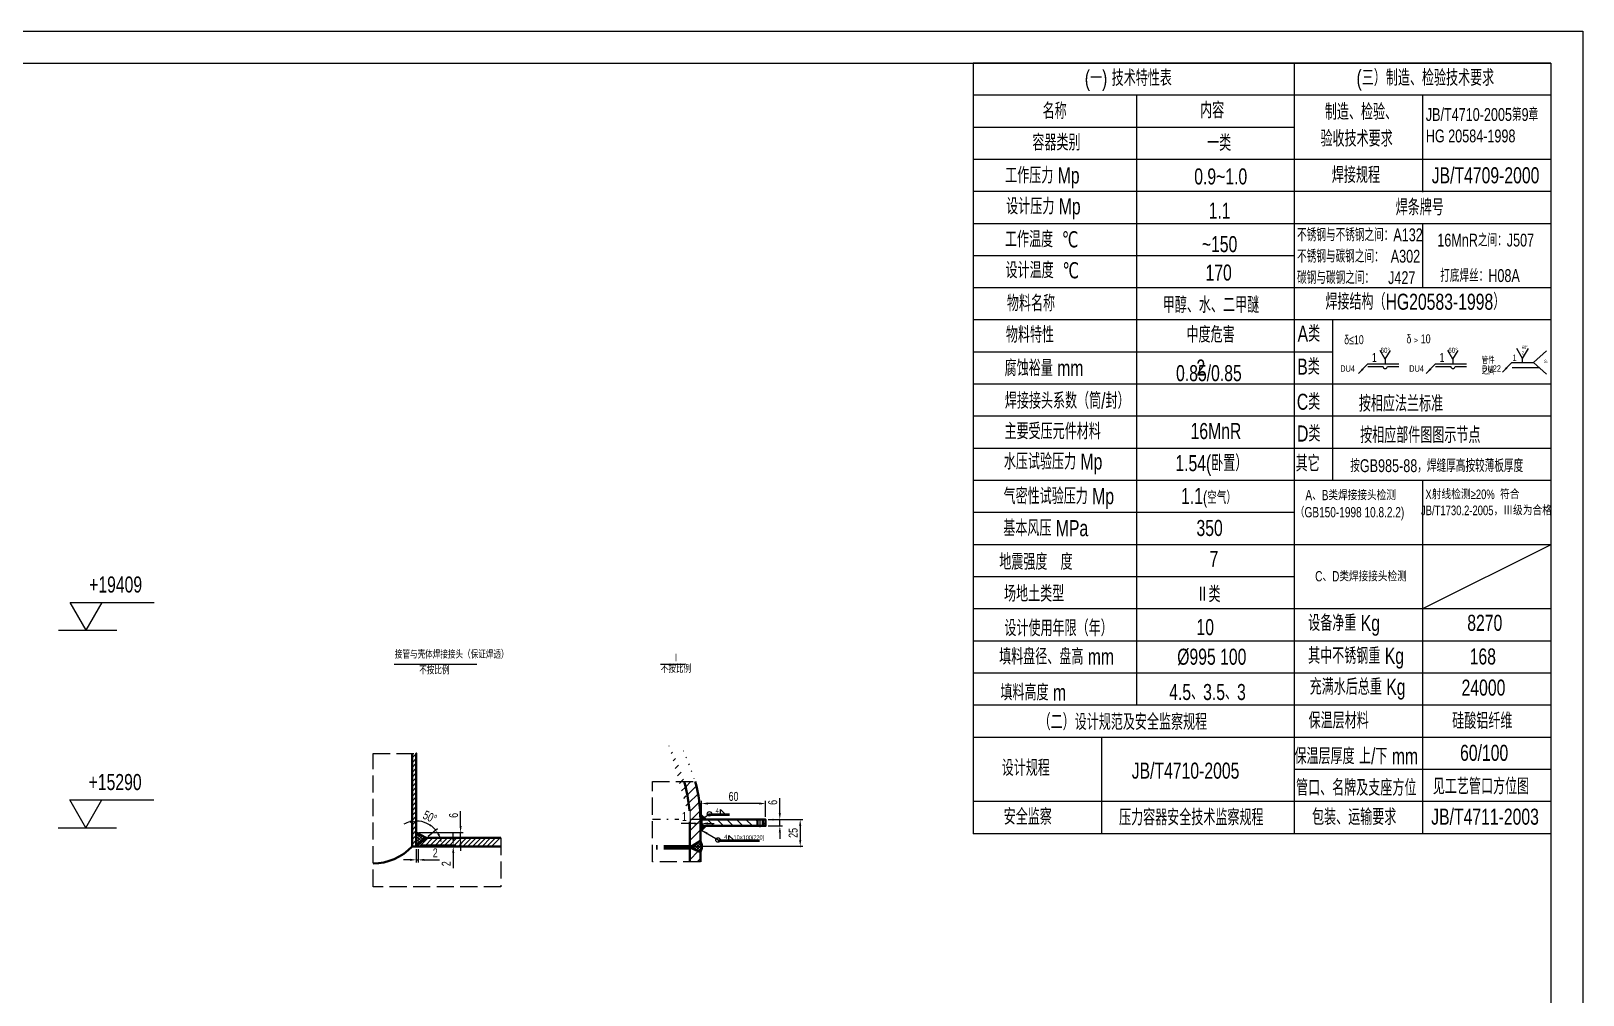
# Model space of a CAD drawing. Header units: millimetres. Extents: x 3739 to 16354, y -2005 to 15830.
# Drawn here: x 9101 to 16354, y 11327 to 15830 of the extents above; entities that cross this region are included whole.
import ezdxf
from ezdxf.enums import TextEntityAlignment as Align

# ---------------------------------------------------------------- set-up
doc = ezdxf.new("R2010")
doc.units = ezdxf.units.MM
doc.header["$LTSCALE"] = 10
doc.linetypes.add('ACAD_ISO02W100', pattern=[11, 8, -3])
doc.linetypes.add('ACAD_ISO10W100', pattern=[18.7, 12, -3, 0.7, -3])
for name, color, linetype, lineweight in [('中心线', 1, 'ACAD_ISO10W100', 18), ('中粗线', 4, 'Continuous', 35), ('剖面线', 5, 'Continuous', 15), ('实线层', 2, 'Continuous', 35), ('文本', 7, 'Continuous', 18), ('标注', 7, 'Continuous', 18), ('细实线', 7, 'Continuous', 18), ('虚线', 6, 'ACAD_ISO02W100', 18)]:
    doc.layers.add(name, color=color, linetype=linetype, lineweight=lineweight)
doc.styles.add('HGCAD', font='HGCAD.SHX', dxfattribs={"width": 0.75, "bigfont": 'HZTXT.SHX'})
doc.dimstyles.new('HGCAD', dxfattribs={"dimtxt": 3.5, "dimasz": 2.5, "dimexe": 1, "dimexo": 1, "dimgap": 1, "dimtad": 1, "dimdec": 1, "dimdsep": 46, "dimtxsty": 'HGCAD', "dimcen": 0, "dimclrd": 130, "dimclre": 130, "dimclrt": 3, "dimadec": 1, "dimazin": 0, "dimtfac": 0.714286, "dimtmove": 0, "dimatfit": 1, "dimfxl": 0, "dimtzin": 0, "dimlwd": -1, "dimlwe": -1, "dimarcsym": 0})
doc.dimstyles.new('HGCAD$0', dxfattribs={"dimtxt": 3.5, "dimasz": 2.5, "dimexe": 1, "dimexo": 1, "dimgap": 1, "dimtad": 1, "dimdec": 1, "dimdsep": 46, "dimtxsty": 'HGCAD', "dimcen": 0, "dimclrd": 130, "dimclre": 130, "dimclrt": 3, "dimadec": 1, "dimazin": 0, "dimtfac": 0.714286, "dimtmove": 0, "dimatfit": 1, "dimfxl": 0, "dimtzin": 0, "dimlwd": -1, "dimlwe": -1, "dimarcsym": 0})
doc.dimstyles.new('HGCAD$2', dxfattribs={"dimtxt": 3.5, "dimasz": 2.5, "dimexe": 1, "dimexo": 1, "dimgap": 1, "dimtad": 2, "dimtih": 1, "dimdec": 1, "dimdsep": 46, "dimtxsty": 'HGCAD', "dimcen": 0, "dimclrd": 130, "dimclre": 130, "dimclrt": 3, "dimadec": 0, "dimazin": 0, "dimtfac": 0.714286, "dimtmove": 0, "dimatfit": 1, "dimfxl": 0, "dimtzin": 0, "dimlwd": -1, "dimlwe": -1, "dimarcsym": 0})

# ---------------------------------------------------------------- blocks, each defined once
blk = doc.blocks.new('*D11')
at = {"color": 0, "ltscale": 15}
for p in [(10901.4, 12455.1), (10948.3, 12060.3), (10901.4, 12020.3), (10909.7, 12027.9)]:
    blk.add_point(p, dxfattribs=at)
at = {"layer": '标注', "color": 130, "ltscale": 15}
blk.add_line((10957.5, 12068.1), (11001.3, 12104.8), dxfattribs=at)
for start, end in [(104.56949, 119.13898), (40, 90), (10.86102, 25.43051)]:
    blk.add_arc((10901.4, 12021), 118.3, start, end, dxfattribs=at)
for points in [[(10871.1, 12140.5), (10872.3, 12130.6), (10901.4, 12139.3)], [(11004.1, 12069.1), (11012.5, 12074.5), (10992.1, 12097.1)]]:
    blk.add_solid(points, dxfattribs=at)
at = {"layer": '标注', "color": 3, "ltscale": 15, "insert": (10965.4, 12158.1), "char_height": 42, "attachment_point": 5, "rotation": 335, "style": 'HGCAD', "bg_fill": 3, "box_fill_scale": 1.1, "bg_fill_color": 256, "bg_fill_true_color": 13158600, "bg_fill_transparency": 802}
blk.add_mtext('50%%D', dxfattribs=at)
at = {"color": 0, "ltscale": 15}
blk.add_point((10966.4, 12119.9), dxfattribs=at)
blk = doc.blocks.new('*D12')
at = {"color": 0, "ltscale": 15}
for p in [(10901.4, 12020.3), (10909.7, 12020.3), (10909.7, 11957.9)]:
    blk.add_point(p, dxfattribs=at)
at = {"layer": '标注', "color": 130, "ltscale": 15}
for p, q in [((10901.4, 12008.3), (10901.4, 11945.9)), ((10909.7, 12008.3), (10909.7, 11945.9)), ((10871.4, 11957.9), (10841.4, 11957.9)), ((10901.4, 11957.9), (10909.7, 11957.9)), ((10939.7, 11957.9), (11010.6, 11957.9))]:
    blk.add_line(p, q, dxfattribs=at)
for points in [[(10871.4, 11962.9), (10871.4, 11952.9), (10901.4, 11957.9)], [(10939.7, 11962.9), (10939.7, 11952.9), (10909.7, 11957.9)]]:
    blk.add_solid(points, dxfattribs=at)
at = {"layer": '标注', "color": 3, "ltscale": 15, "insert": (10990.1, 11990.9), "char_height": 42, "attachment_point": 5, "style": 'HGCAD', "bg_fill": 3, "box_fill_scale": 1.1, "bg_fill_color": 256, "bg_fill_true_color": 13158600, "bg_fill_transparency": 767}
blk.add_mtext('2', dxfattribs=at)
blk = doc.blocks.new('*D13')
at = {"color": 0, "ltscale": 15}
for p in [(10901.4, 12085.8), (10948.3, 12060.3), (11108.5, 12085.8)]:
    blk.add_point(p, dxfattribs=at)
at = {"layer": '标注', "color": 130, "ltscale": 15}
for p, q in [((11108.5, 12115.8), (11108.5, 12185.6)), ((10913.4, 12085.8), (11120.5, 12085.8)), ((10960.3, 12060.3), (11120.5, 12060.3)), ((11108.5, 12060.3), (11108.5, 12085.8)), ((11108.5, 12030.3), (11108.5, 12000.3))]:
    blk.add_line(p, q, dxfattribs=at)
for points in [[(11103.5, 12115.8), (11113.5, 12115.8), (11108.5, 12085.8)], [(11103.5, 12030.3), (11113.5, 12030.3), (11108.5, 12060.3)]]:
    blk.add_solid(points, dxfattribs=at)
at = {"layer": '标注', "color": 3, "ltscale": 15, "insert": (11075.5, 12165.7), "char_height": 42, "attachment_point": 5, "rotation": 90, "style": 'HGCAD', "bg_fill": 3, "box_fill_scale": 1.1, "bg_fill_color": 256, "bg_fill_true_color": 13158600, "bg_fill_transparency": 777}
blk.add_mtext('6', dxfattribs=at)
blk = doc.blocks.new('*D14')
at = {"color": 0, "ltscale": 15}
for p in [(10909.7, 12027.9), (10909.7, 12020.3), (11074.1, 12020.3)]:
    blk.add_point(p, dxfattribs=at)
at = {"layer": '标注', "color": 130, "ltscale": 15}
for p, q in [((11074.1, 12057.9), (11074.1, 12087.9)), ((10921.7, 12027.9), (11086.1, 12027.9)), ((10921.7, 12020.3), (11086.1, 12020.3)), ((11074.1, 12027.9), (11074.1, 12020.3)), ((11074.1, 11990.3), (11074.1, 11919.4))]:
    blk.add_line(p, q, dxfattribs=at)
for points in [[(11069.1, 12057.9), (11079.1, 12057.9), (11074.1, 12027.9)], [(11069.1, 11990.3), (11079.1, 11990.3), (11074.1, 12020.3)]]:
    blk.add_solid(points, dxfattribs=at)
at = {"layer": '标注', "color": 3, "ltscale": 15, "insert": (11041.1, 11939.9), "char_height": 42, "attachment_point": 5, "rotation": 90, "style": 'HGCAD', "bg_fill": 3, "box_fill_scale": 1.1, "bg_fill_color": 256, "bg_fill_true_color": 13158600, "bg_fill_transparency": 772}
blk.add_mtext('2', dxfattribs=at)
blk = doc.blocks.new('*D15')
at = {"color": 0, "ltscale": 15}
for p in [(12234, 12221), (12234, 12146.4), (12534, 12146.4)]:
    blk.add_point(p, dxfattribs=at)
at = {"layer": '标注', "color": 130, "ltscale": 15}
for p, q in [((12234, 12158.4), (12234, 12233)), ((12504, 12221), (12264, 12221)), ((12534, 12158.4), (12534, 12233))]:
    blk.add_line(p, q, dxfattribs=at)
for points in [[(12264, 12226), (12264, 12216), (12234, 12221)], [(12504, 12226), (12504, 12216), (12534, 12221)]]:
    blk.add_solid(points, dxfattribs=at)
at = {"layer": '标注', "color": 3, "ltscale": 15, "insert": (12384, 12254), "char_height": 42, "attachment_point": 5, "style": 'HGCAD', "bg_fill": 3, "box_fill_scale": 1.1, "bg_fill_color": 256, "bg_fill_true_color": 13158600, "bg_fill_transparency": 817}
blk.add_mtext('60', dxfattribs=at)
blk = doc.blocks.new('*D16')
at = {"color": 0, "ltscale": 15}
for p in [(12567.7, 12146.4), (12179, 12021.4)]:
    blk.add_point(p, dxfattribs=at)
at = {"layer": '标注', "color": 130, "ltscale": 15}
for p, q in [((12579.7, 12146.4), (12707.6, 12146.4)), ((12695.6, 12116.4), (12695.6, 12051.4)), ((12191, 12021.4), (12707.6, 12021.4))]:
    blk.add_line(p, q, dxfattribs=at)
for points in [[(12690.6, 12116.4), (12700.6, 12116.4), (12695.6, 12146.4)], [(12690.6, 12051.4), (12700.6, 12051.4), (12695.6, 12021.4)]]:
    blk.add_solid(points, dxfattribs=at)
at = {"layer": '标注', "color": 3, "ltscale": 15, "insert": (12662.6, 12083.9), "char_height": 42, "attachment_point": 5, "rotation": 90, "style": 'HGCAD', "bg_fill": 3, "box_fill_scale": 1.1, "bg_fill_color": 256, "bg_fill_true_color": 13158600, "bg_fill_transparency": 827}
blk.add_mtext('25', dxfattribs=at)
at = {"color": 0, "ltscale": 15}
blk.add_point((12695.6, 12021.4), dxfattribs=at)
blk = doc.blocks.new('*D17')
at = {"color": 0, "ltscale": 15}
for p in [(12229, 12127.8), (12229, 12116.4), (12234, 12116.4)]:
    blk.add_point(p, dxfattribs=at)
at = {"layer": '标注', "color": 130, "ltscale": 15}
for p, q in [((12199, 12127.8), (12138.9, 12127.8)), ((12229, 12128.4), (12229, 12139.8)), ((12234, 12127.8), (12229, 12127.8)), ((12234, 12128.4), (12234, 12139.8)), ((12264, 12127.8), (12294, 12127.8))]:
    blk.add_line(p, q, dxfattribs=at)
for points in [[(12199, 12132.8), (12199, 12122.8), (12229, 12127.8)], [(12264, 12132.8), (12264, 12122.8), (12234, 12127.8)]]:
    blk.add_solid(points, dxfattribs=at)
at = {"layer": '标注', "color": 3, "ltscale": 15, "insert": (12153.9, 12160.8), "char_height": 42, "attachment_point": 5, "style": 'HGCAD', "bg_fill": 3, "box_fill_scale": 1.1, "bg_fill_color": 256, "bg_fill_true_color": 13158600, "bg_fill_transparency": 837}
blk.add_mtext('1', dxfattribs=at)
blk = doc.blocks.new('HGCAD#HGTFTK~A0Z~HGCAD图框')
at = {"layer": '细实线', "color": 7}
blk.add_lwpolyline([(10, -10), (-831, -10), (-831, 1179), (10, 1179)], close=True, dxfattribs=at)
at = {"layer": '细实线', "color": 2}
blk.add_lwpolyline([(0, 0), (-806, 0), (-806, 1169), (0, 1169)], close=True, dxfattribs=at)
blk = doc.blocks.new('*D135')
at = {"color": 0, "ltscale": 15}
for p in [(12534, 12146.4), (12534, 12116.4), (12600.3, 12146.4)]:
    blk.add_point(p, dxfattribs=at)
at = {"layer": '标注', "color": 130, "ltscale": 15}
for p, q in [((12600.3, 12176.4), (12600.3, 12246.2)), ((12546, 12146.4), (12612.3, 12146.4)), ((12546, 12116.4), (12612.3, 12116.4)), ((12600.3, 12116.4), (12600.3, 12146.4)), ((12600.3, 12086.4), (12600.3, 12056.4))]:
    blk.add_line(p, q, dxfattribs=at)
for points in [[(12595.3, 12176.4), (12605.3, 12176.4), (12600.3, 12146.4)], [(12595.3, 12086.4), (12605.3, 12086.4), (12600.3, 12116.4)]]:
    blk.add_solid(points, dxfattribs=at)
at = {"layer": '标注', "color": 3, "ltscale": 15, "insert": (12567.3, 12226.3), "char_height": 42, "attachment_point": 5, "rotation": 90, "style": 'HGCAD', "bg_fill": 3, "box_fill_scale": 1.1, "bg_fill_color": 256, "bg_fill_true_color": 13158600, "bg_fill_transparency": 2182}
blk.add_mtext('6', dxfattribs=at)
blk = doc.blocks.new('#HGCAD~HF~a')
at = {"layer": '细实线'}
blk.add_circle((0, 0), 1.75, dxfattribs=at)
blk = doc.blocks.new('#HGCAD~HF~01')
at = {"layer": '细实线'}
for p, q in [((-7, 0), (-7, 3.5)), ((-7, 3.5), (-3.5, 0))]:
    blk.add_line(p, q, dxfattribs=at)
blk = doc.blocks.new('#HGCAD~HF~03')
at = {"layer": '细实线'}
for q in [(-7.25, 3.46), (-3.25, 3.46)]:
    blk.add_line((-5.25, 0), q, dxfattribs=at)
at = {"layer": '细实线', "style": 'HGCAD', "width": 0.75}
blk.add_attdef('A', text='', height=2, dxfattribs=at).set_placement((-5.25, 3.5), align=Align.MIDDLE)

msp = doc.modelspace()

# ---------------------------------------------------------------- hatches: boundary and pattern name
at = {"layer": '剖面线'}
h = msp.add_hatch(dxfattribs=at)
h.set_pattern_fill('ANSI31', color=256, scale=10, style=0)
h.set_pattern_definition([(45, (3738.5, -2004.868), (-22.45064, 22.45064), [])])
edge = h.paths.add_edge_path()
edge.add_ellipse((9678.97, 12146.43), major_axis=(2550, 0), ratio=0.5098039, start_angle=1.123521, end_angle=7.836259)
edge.add_line((12205.15, 12323.68), (12153.71, 12323.68))
edge.add_ellipse((9678.97, 12146.43), major_axis=(2500, 0), ratio=0.5, start_angle=0, end_angle=8.1518, ccw=False)
edge.add_line((12178.97, 12146.43), (12228.97, 12146.43))
edge.add_ellipse((9678.97, 12146.43), major_axis=(2550, 0), ratio=0.5098039, start_angle=0, end_angle=1.123521)
h.paths.add_polyline_path([(12228.97, 12146.43), (12178.97, 12146.43), (12178.97, 12016.03), (12228.97, 12047.5)])
h.paths.add_polyline_path([(12228.97, 11993.83), (12178.97, 12016.03), (12178.97, 11948.57), (12228.97, 11948.57)])
h = msp.add_hatch(dxfattribs=at)
h.set_pattern_fill('ANSI37', color=256, scale=3, style=0)
h.set_pattern_definition([(45, (3738.5, -2004.868), (-6.735192, 6.735192), []), (135, (3738.5, -2004.868), (-6.735192, -6.735192), [])])
h.paths.add_polyline_path([(12228.97, 12047.5), (12178.97, 12016.03), (12228.97, 11993.83, 0.2423736)])
h.paths.add_polyline_path([(12253.97, 12116.43), (12228.97, 12116.43), (12228.97, 12091.43)])
edge = h.paths.add_edge_path()
edge.add_ellipse((9678.97, 12146.43), major_axis=(2550, 0), ratio=0.5098039, start_angle=0, end_angle=1.123521, ccw=False)
edge.add_line((12228.97, 12146.43), (12253.97, 12146.43))
edge.add_line((12253.97, 12146.43), (12228.48, 12171.92))
h = msp.add_hatch(dxfattribs=at)
h.set_pattern_fill('ANSI31', color=256, scale=10, angle=90, style=0)
h.set_pattern_definition([(135, (3738.5, -2004.868), (-22.45064, -22.45064), [])])
h.paths.add_polyline_path([(12496.47, 12146.43), (12233.97, 12146.43), (12233.97, 12116.43), (12496.47, 12116.43)])
h = msp.add_hatch(dxfattribs=at)
h.set_pattern_fill('ANSI31', color=256, scale=5, angle=90, style=0)
h.set_pattern_definition([(135, (3738.5, -2004.868), (-11.22532, -11.22532), [])])
h.paths.add_polyline_path([(12533.97, 12146.43), (12521.47, 12146.43), (12521.47, 12116.43), (12533.97, 12116.43)])
h = msp.add_hatch(dxfattribs=at)
h.set_pattern_fill('ANSI37', color=256, scale=3, style=0)
h.set_pattern_definition([(45, (8558.308, 52.869), (-6.735192, 6.735192), []), (135, (8558.308, 52.869), (-6.735192, -6.735192), [])])
h.paths.add_polyline_path([(10948.3, 12060.34), (10901.44, 12085.81), (10901.44, 12020.34), (10909.67, 12020.34), (10909.67, 12027.92)])

# ---------------------------------------------------------------- linework, layer by layer
at = {"layer": '中心线', "color": 1, "linetype": 'ACAD_ISO10W100'}
msp.add_line((12228.97, 12146.43), (12004.65, 12146.43), dxfattribs=at)
at = {"layer": '中心线'}
msp.add_line((12508.97, 12110.74), (12508.97, 12150.52), dxfattribs=at)
at = {"layer": '剖面线'}
for p, q in [((10881.44, 12433.89), (10901.44, 12453.89)), ((10881.44, 12411.44), (10901.44, 12431.44)), ((10881.44, 12388.99), (10901.44, 12408.99)), ((10881.44, 12366.54), (10901.44, 12386.54)), ((10881.44, 12344.09), (10901.44, 12364.09)), ((10881.44, 12321.64), (10901.44, 12341.64)), ((10881.44, 12299.19), (10901.44, 12319.19)), ((10881.44, 12276.74), (10901.44, 12296.74)), ((10881.44, 12254.29), (10901.44, 12274.29)), ((10881.44, 12231.84), (10901.44, 12251.84)), ((10881.44, 12209.39), (10901.44, 12229.39)), ((10881.44, 12186.94), (10901.44, 12206.94)), ((10881.44, 12164.48), (10901.44, 12184.48)), ((10881.44, 12142.03), (10901.44, 12162.03)), ((10881.44, 12119.58), (10901.44, 12139.58)), ((10881.44, 12097.13), (10901.44, 12117.13)), ((10881.44, 12074.68), (10901.44, 12094.68)), ((10881.44, 12052.23), (10901.44, 12072.23)), ((10881.44, 12029.78), (10901.44, 12049.78)), ((10916.9, 12020.34), (10956.9, 12060.34)), ((10939.35, 12020.34), (10979.35, 12060.34)), ((10961.81, 12020.34), (11001.81, 12060.34)), ((10984.26, 12020.34), (11024.26, 12060.34)), ((11006.71, 12020.34), (11046.71, 12060.34)), ((11029.16, 12020.34), (11069.16, 12060.34)), ((11051.61, 12020.34), (11091.61, 12060.34)), ((11074.06, 12020.34), (11114.06, 12060.34)), ((11096.51, 12020.34), (11136.51, 12060.34)), ((11118.96, 12020.34), (11158.96, 12060.34)), ((11141.41, 12020.34), (11181.41, 12060.34)), ((11163.86, 12020.34), (11203.86, 12060.34)), ((11186.31, 12020.34), (11226.31, 12060.34)), ((11208.76, 12020.34), (11248.76, 12060.34)), ((11231.21, 12020.34), (11271.21, 12060.34)), ((11253.66, 12020.34), (11293.66, 12060.34))]:
    msp.add_line(p, q, dxfattribs=at)
at = {"layer": '实线层'}
for p, q in [((10881.44, 12455.14), (10881.44, 12020.34)), ((10901.44, 12455.14), (10901.44, 12020.34)), ((12178.97, 11948.57), (12178.97, 12146.43)), ((12253.97, 12146.43), (12228.48, 12171.92)), ((12228.97, 12146.43), (12533.97, 12146.43)), ((12228.97, 12047.5), (12228.97, 12146.43)), ((12228.97, 12116.43), (12533.97, 12116.43)), ((12253.97, 12116.43), (12228.97, 12091.43)), ((12233.97, 12146.43), (12233.97, 12116.43)), ((12496.47, 12116.43), (12496.47, 12146.43)), ((12521.47, 12116.43), (12521.47, 12146.43)), ((12533.97, 12116.43), (12533.97, 12146.43)), ((10948.3, 12060.34), (10901.44, 12085.81)), ((10901.44, 12060.34), (10901.44, 12066.34)), ((10948.3, 12060.34), (10909.67, 12027.92)), ((10948.3, 12060.34), (11296.86, 12060.34)), ((12178.97, 12016.03), (12228.97, 12047.5)), ((10901.44, 12020.34), (10881.44, 12020.34)), ((10901.44, 12020.34), (11296.86, 12020.34)), ((10909.67, 12020.34), (10909.67, 12027.92)), ((12178.97, 12016.03), (12228.97, 11993.83)), ((12228.97, 11948.57), (12228.97, 11993.83))]:
    msp.add_line(p, q, dxfattribs=at)
at = {"layer": '实线层', "linetype": 'ACAD_ISO10W100'}
for p, q in [((12178.97, 12021.43), (12004.65, 12021.43)), ((12178.97, 12011.43), (12004.65, 12011.43))]:
    msp.add_line(p, q, dxfattribs=at)
at = {"layer": '实线层'}
for centre, radius, start, end in [((12176.85, 12020.66), 58.62, 332.751486, 27.248514), ((10697, 12193.15), 252.75, 270.551828, 316.864186)]:
    msp.add_arc(centre, radius, start, end, dxfattribs=at)
for major_axis, ratio, start_param, end_param in [((-1599.83, 143.37), 0.6155817, 3.196172, 3.3745073), ((-1649.74, 146.14), 0.6248438, 3.1964224, 3.366871)]:
    msp.add_ellipse((10576.7, 12235.87), major_axis=major_axis, ratio=ratio, start_param=start_param, end_param=end_param, dxfattribs=at)
at = {"layer": '文本'}
for p, q in [((10798.51, 12872.86), (11183.66, 12872.86)), ((12042.38, 12872.86), (12156.71, 12872.86))]:
    msp.add_line(p, q, dxfattribs=at)
at = {"layer": '标注', "ltscale": 15}
for p, q in [((15429.54, 14296.52), (15429.54, 14275.52)), ((15745.88, 14296.52), (15745.88, 14275.52))]:
    msp.add_line(p, q, dxfattribs=at)
at = {"layer": '标注', "color": 0, "linetype": 'ACAD_ISO02W100', "ltscale": 4}
for p, q in [((15348.54, 14263.52), (15419.05, 14263.52)), ((15439.7, 14263.52), (15492.54, 14263.52)), ((15664.88, 14263.52), (15735.38, 14263.52)), ((15756.04, 14263.52), (15808.88, 14263.52))]:
    msp.add_line(p, q, dxfattribs=at)
at = {"layer": '标注', "ltscale": 5}
for p, q in [((9358.99, 13030.94), (9283.99, 13160.85)), ((9283.99, 13160.85), (9677.06, 13160.85)), ((9358.99, 13030.94), (9433.99, 13160.85)), ((9229.54, 13030.94), (9502.39, 13030.94)), ((9356.66, 12107.95), (9281.66, 12237.85)), ((9281.66, 12237.85), (9674.74, 12237.85)), ((9356.66, 12107.95), (9431.66, 12237.85)), ((9227.22, 12107.95), (9500.07, 12107.95))]:
    msp.add_line(p, q, dxfattribs=at)
at = {"layer": '细实线', "ltscale": 5}
for p, q in [((16203.5, 15680.13), (13503.5, 15680.13)), ((16203.5, 15530.13), (13503.5, 15530.13)), ((15003.5, 15380.13), (13503.5, 15380.13)), ((16203.5, 15230.13), (13503.5, 15230.13)), ((16203.5, 15230.13), (13503.5, 15230.13)), ((16203.5, 15080.13), (13503.5, 15080.13)), ((16203.5, 14930.13), (13503.5, 14930.13)), ((15003.5, 14780.13), (13503.5, 14780.13)), ((16203.5, 14630.13), (13503.5, 14630.13)), ((16203.5, 14480.13), (13503.5, 14480.13)), ((15183.5, 14330.13), (13503.5, 14330.13)), ((16071.53, 14299.57), (16044.21, 14346.89)), ((16071.53, 14299.57), (16098.85, 14346.89)), ((16071.53, 14281.73), (16071.53, 14299.57)), ((16122.82, 14281.73), (16183.47, 14336.27)), ((16021.48, 14281.73), (16122.82, 14281.73)), ((16022.43, 14258.3), (16148.87, 14258.3)), ((16122.82, 14281.73), (16183.47, 14227.18)), ((16203.5, 14180.13), (13503.5, 14180.13)), ((16203.5, 13880.13), (13503.5, 13880.13)), ((16203.5, 13730.13), (13503.5, 13730.13)), ((15003.5, 13580.13), (13503.5, 13580.13)), ((16203.5, 13430.13), (13503.5, 13430.13)), ((16203.5, 13430.13), (15603.5, 13130.13)), ((15003.5, 13280.13), (13503.5, 13280.13)), ((16203.5, 13130.13), (13503.5, 13130.13)), ((16203.5, 12980.13), (13503.5, 12980.13)), ((16203.5, 12830.13), (13503.5, 12830.13)), ((16203.5, 12680.13), (13503.5, 12680.13)), ((16203.5, 12680.13), (13503.5, 12680.13)), ((16203.5, 12530.13), (13503.5, 12530.13)), ((16203.5, 12380.13), (15003.5, 12380.13)), ((16203.5, 12230.13), (13503.5, 12230.13)), ((16203.5, 12080.13), (13503.5, 12080.13))]:
    msp.add_line(p, q, dxfattribs=at)
at = {"layer": '细实线', "color": 4, "ltscale": 5}
for p, q in [((13503.5, 15680.13), (13503.5, 15230.13)), ((15003.5, 15680.13), (15003.5, 15230.13)), ((16203.5, 15680.13), (16203.5, 15230.13)), ((14266.98, 15530.13), (14266.98, 12680.13)), ((15603.5, 15530.13), (15603.5, 15230.13)), ((13503.5, 15230.13), (13503.5, 12677.39)), ((15003.5, 15230.13), (15003.5, 12680.13)), ((15603.5, 15230.13), (15603.5, 15078.08)), ((16203.5, 15230.13), (16203.5, 12680.13)), ((15603.5, 14930.13), (15603.5, 14631.57)), ((15183.5, 14480.13), (15183.5, 13730.13)), ((15603.5, 13730.13), (15603.5, 12680.13)), ((13503.5, 12680.13), (13503.5, 12080.13)), ((15003.5, 12680.13), (15003.5, 12080.13)), ((15603.5, 12680.13), (15603.5, 12080.13)), ((16203.5, 12680.13), (16203.5, 12080.13)), ((14103.5, 12530.13), (14103.5, 12080.13))]:
    msp.add_line(p, q, dxfattribs=at)
at = {"layer": '细实线', "ltscale": 15}
for p, q in [((15348.54, 14275.52), (15492.54, 14275.52)), ((15664.88, 14275.52), (15808.88, 14275.52)), ((16203.5, 14030.13), (13503.5, 14030.13))]:
    msp.add_line(p, q, dxfattribs=at)
for centre in [(15429.37, 14263.52), (15745.71, 14263.52)]:
    msp.add_arc(centre, 10.33, 180, 0, dxfattribs=at)
at = {"layer": '虚线'}
for p, q in [((10699.44, 12455.14), (10901.44, 12455.14)), ((10699.44, 11832.24), (10699.44, 12455.14)), ((11296.86, 12060.34), (11296.86, 11832.24)), ((11296.86, 11832.24), (10699.44, 11832.24))]:
    msp.add_line(p, q, dxfattribs=at)
msp.add_lwpolyline([(12228.97, 11948.57), (12004.65, 11948.57), (12004.65, 12323.68), (12205.15, 12323.68)], dxfattribs=at)

# ---------------------------------------------------------------- block references
at = {"layer": '文本', "ltscale": 15, "xscale": 12, "yscale": 12, "zscale": 12}
for p in [(15492.54, 14296.52), (15808.88, 14296.52)]:
    msp.add_blockref('#HGCAD~HF~03', p, dxfattribs=at).add_auto_attribs({'A': '60%%d'})

# ---------------------------------------------------------------- texts
at = {"layer": '文本', "char_height": 35, "attachment_point": 1, "style": 'HGCAD'}
for s, insert, width in [('接管与壳体焊接接头（保证焊透）', (10801.1, 12933.88), 613.512), ('Ⅰ', (12097.48, 12917.06), 447.1554), ('不按比例', (10914.92, 12860.03), 319.3535), ('不按比例', (12043.92, 12866.68), 319.3535)]:
    msp.add_mtext(s, dxfattribs=dict(at, insert=insert, width=width))
at = {"layer": '标注', "ltscale": 5, "char_height": 75, "width": 612.486, "attachment_point": 3, "style": 'HGCAD'}
for s, insert in [('+19409', (9620.15, 13281.95)), ('+15290', (9617.82, 12358.96))]:
    msp.add_mtext(s, dxfattribs=dict(at, insert=insert))
at = {"layer": '细实线', "ltscale": 15, "style": 'HGCAD', "width": 0.75}
for p in [(15378.54, 14305.52), (15694.88, 14305.52)]:
    msp.add_text('1', height=42, dxfattribs=at).set_placement(p, align=Align.MIDDLE)
at = {"layer": '细实线', "ltscale": 5, "style": 'HGCAD'}
for s, insert, char_height, width, attachment_point in [('(一) 技术特性表', (14025.37, 15647.98), 75, 461.271, 1), ('(三）制造、检验技术要求', (15295.28, 15649.13), 75, 641.8208, 1), ('名称', (13828.48, 15493.85), 75, 300, 1), ('内容', (14564.44, 15497.76), 75, 300, 1), ('JB/T4710-2005第9章\\PHG 20584-1998', (15619.1, 15470.09), 60, 900, 1), ('容器类别', (13780.53, 15347.03), 75, 300, 1), ('一类', (14597.11, 15345.21), 75, 300, 1), ('工作压力 Mp', (13653.41, 15192.99), 75, 383.555, 1), ('焊接规程', (15179.93, 15194.95), 75, 458.1348, 1), ('JB/T4709-2000', (15898.3, 15155.65), 75, 600, 5), ('设计压力 Mp', (13658.33, 15048.66), 75, 383.555, 1), ('焊条牌号', (15478.28, 15043.97), 75, 458.1348, 1), ('工作温度  ℃', (13652.22, 14894.68), 75, 383.555, 1), ('不锈钢与不锈钢之间：A132\\P不锈钢与碳钢之间：  A302\\P碳钢与碳钢之间：    J427', (15017.48, 14908.02), 60, 600, 1), ('16MnR之间：J507', (15672.77, 14883.39), 60, 458.1348, 1), ('设计温度  ℃', (13655.14, 14750.02), 75, 383.555, 1), ('打底焊丝：H08A', (15686.2, 14717.65), 60, 458.1348, 1), ('物料名称', (13661.61, 14595.58), 75, 383.555, 1), ('焊接结构（HG20583-1998）', (15149.7, 14603), 75, 912.1013, 1), ('物料特性', (13656.8, 14448.47), 75, 383.555, 1), ('60°\\P2', (16068.3, 14359.94), 15, 53.6286, 1), ('腐蚀裕量 mm', (13650.92, 14292.99), 75, 383.555, 1), ('1', (16024.15, 14318.82), 30, 53.6286, 1), ('S{\\H0.4x;A}', (16171.92, 14294.32), 15, 53.6286, 1), ('DU4', (15219.24, 14268.46), 30, 53.6286, 1), ('DU4', (15541.62, 14268.46), 30, 53.6286, 1), ('DU22', (15882.38, 14268.46), 30, 53.6286, 1), ('焊接接头系数（筒/封）', (13652.02, 14140.43), 75, 594.2057, 1), ('主要受压元件材料', (13650.44, 13997.74), 75, 458.1348, 1), ('水压试验压力 Mp', (13647.29, 13856.36), 75, 491.7634, 1), ('按GB985-88，焊缝厚高按较薄板厚度', (15670.11, 13798.44), 60, 1359.8377, 5), ('气密性试验压力 Mp', (13645.87, 13694.46), 75, 549.8543, 1), ('基本风压 MPa', (13644.55, 13545.17), 75, 491.7634, 1), ('  地震强度   度', (13584.98, 13387.78), 75, 458.1348, 1), ('场地土类型', (13648.06, 13238.98), 75, 458.1348, 1), ('设计使用年限（年）', (13649.74, 13077.97), 75, 493.4463, 1), ('设备净重 Kg', (15069.47, 13101.99), 75, 458.1348, 1), ('  填料盘径、盘高 mm', (13584.3, 12944.75), 75, 616.4682, 1), ('其中不锈钢重 Kg', (15069.28, 12948.57), 75, 458.1348, 1), ('  填料高度 m', (13590.4, 12777.39), 75, 458.1348, 1), ('充满水后总重 Kg', (15076.31, 12803.78), 75, 458.1348, 1), ('（二）设计规范及安全监察规程', (13809.64, 12639.66), 75, 812.7937, 1), ('保温层材料', (15071.32, 12646.33), 75, 458.1348, 1), ('保温层厚度 上/下 mm', (15005.21, 12479.83), 75, 705.0706, 1), ('设计规程', (13637.25, 12425.07), 75, 458.1348, 1), ('JB/T4710-2005', (14244.73, 12412.19), 75, 900, 1), ('管口、名牌及支座方位', (15012.77, 12332.35), 75, 598.6026, 1), ('见工艺管口方位图', (15651.93, 12338.78), 75, 458.1348, 1), ('安全监察', (13646.49, 12196.9), 75, 458.1348, 1), ('压力容器安全技术监察规程', (14185.72, 12193.96), 75, 700.0226, 1), ('包装、运输要求', (15087.44, 12195.69), 75, 458.1348, 1), ('JB/T4711-2003', (15895.9, 12159.12), 75, 600, 5)]:
    msp.add_mtext(s, dxfattribs=dict(at, insert=insert, char_height=char_height, width=width, attachment_point=attachment_point))
at = {"layer": '细实线', "color": 4, "ltscale": 5, "char_height": 75, "attachment_point": 1, "style": 'HGCAD'}
for s, insert, width in [('{\\C256;   制造、检验、\\P  验收技术要求}', (15086.06, 15490.13), 687.5618), ('{\\C256;0.9~1.0}', (14536.89, 15188.45), 646.2769), ('{\\C256;  1.1}', (14563.52, 15028.83), 646.2769), ('{\\C256;~150}', (14572.39, 14872.17), 646.2769), ('{\\C256;  170}', (14548.72, 14739.15), 646.2769), ('{\\C256;    甲醇、水、二甲醚}', (14308.2, 14588.08), 590.8425), ('{\\C256;  中度危害}', (14459.96, 14449.48), 646.2769), ('{\\C256;    A类}', (14938.21, 14453.81), 300), ('{\\C256;    2}', (14465.48, 14295.51), 300), ('{\\C256;    B类}', (14936.46, 14299.78), 300), ('{\\C256;    0.85/0.85}', (14451.96, 14269.48), 300), ('{\\C256;    C类}', (14934.63, 14135.67), 300), ('{\\C256;    按相应法兰标准}', (15224.36, 14127.06), 1011.505), ('{\\C256;16MnR}', (14519.76, 13998.93), 300), ('{\\C256;    D类}', (14935.47, 13987.29), 300), ('{\\C256;    按相应部件图图示节点}', (15230.38, 13979.73), 1011.505), ('{\\C256;    1.54(卧置）}', (14367.01, 13848.91), 522.4593), ('{\\C256;    其它}', (14929.22, 13847.42), 300), ('{\\C256;   1.1\\H0.8x;(空气）}', (14414.25, 13695.67), 469.3276), ('{\\C256;        \\H0.64x;A、B类焊接接头检测\\H1.5625x;\\P\\H0.8x;       \\H0.8x;（GB150-1998 10.8.2.2)}', (14892.8, 13686.18), 1011.505), ('{\\C256;     \\H0.6x;X射线检测≥20%  符合\\H1.6667x;\\P\\H0.8x;     \\H0.75x;JB/T1730.2-2005，Ⅲ级为合格}', (15514.84, 13688.15), 1011.505), ('{\\C256;  350  }', (14506.52, 13545.97), 300), ('{\\C256;7 }', (14608.45, 13401.01), 300), ('{\\C256;  Ⅱ类  }', (14506.52, 13236.57), 300), ('{\\C256;  10  }', (14506.52, 13082.95), 300), ('{\\C256;  8270}', (15771.96, 13102.89), 300), ('{\\C256;  %%C995 100 }', (14416.44, 12944.47), 391.7821), ('{\\C256;    168}', (15742.27, 12945.61), 300), ('{\\C256; 4.5、3.5、3  }', (14399.44, 12779.7), 427.4751), ('{\\C256;    24000}', (15704.48, 12800.19), 376.3094)]:
    msp.add_mtext(s, dxfattribs=dict(at, insert=insert, width=width))
at = {"layer": '细实线', "ltscale": 15, "attachment_point": 1, "style": 'HGCAD'}
for s, insert, char_height, width in [('δ≤10                 ', (15237.64, 14409.16), 42, 108.4286), (' δ{\\fPMingLiU|b0|i0|c136|p18;﹥}10', (15517.15, 14413.14), 42, 182.3571), ('管件之间', (15879.99, 14305.95), 30, 86.4052), ('硅酸铝纤维', (15742.48, 12644.26), 75, 576.4688), ('60/100', (15779.23, 12495.44), 75, 545.1967)]:
    msp.add_mtext(s, dxfattribs=dict(at, insert=insert, char_height=char_height, width=width))
at = {"layer": '细实线', "insert": (15102.06, 13307.04), "char_height": 48, "width": 555.0275, "attachment_point": 1, "style": 'HGCAD'}
msp.add_mtext('C、D类焊接接头检测', dxfattribs=at)

# ---------------------------------------------------------------- leaders
at = {"layer": '细实线', "ltscale": 15}
for points in [[(15303.99, 14229.61), (15348.54, 14275.52)], [(15620.33, 14229.61), (15664.88, 14275.52)], [(15976.93, 14235.82), (16021.48, 14281.73)]]:
    msp.add_leader(points, dimstyle='HGCAD', override={"dimscale": 12}, dxfattribs=at)

# ---------------------------------------------------------------- next in the draw order: dimensions: what is measured, and where the dimension line sits
at = {"layer": '标注', "ltscale": 15}
dim = msp.add_angular_dim_2l(base=(10966.45, 12119.86), line1=((10901.44, 12455.14), (10901.44, 12020.34)), line2=((10948.3, 12060.34), (10909.67, 12027.92)), text='50%%D', dimstyle='HGCAD$2', override={"dimscale": 12, "dimtad": 1, "dimtih": 0, "dimadec": 1, "dimtdec": 1}, dxfattribs=at)
dim.commit()
dim.dimension.update_dxf_attribs({"geometry": '*D11', "text_midpoint": (10965.38, 12158.14)})
dim = msp.add_linear_dim(base=(12233.97, 12220.96), p1=(12533.97, 12146.43), p2=(12233.97, 12146.43), text='60', dimstyle='HGCAD$0', override={"dimscale": 12, "dimtdec": 1}, dxfattribs=at)
dim.commit()
dim.dimension.update_dxf_attribs({"geometry": '*D15', "text_midpoint": (12383.97, 12253.96)})

# ---------------------------------------------------------------- next in the draw order: dimensions: what is measured, and where the dimension line sits
dim = msp.add_linear_dim(base=(12695.55, 12021.43), p1=(12567.65, 12146.43), p2=(12178.97, 12021.43), angle=90, text='25', dimstyle='HGCAD$0', override={"dimscale": 12, "dimtdec": 1}, dxfattribs=at)
dim.commit()
dim.dimension.update_dxf_attribs({"geometry": '*D16', "text_midpoint": (12662.55, 12083.93)})
dim = msp.add_linear_dim(base=(10909.67, 11957.87), p1=(10901.44, 12020.34), p2=(10909.67, 12020.34), text='2', dimstyle='HGCAD$0', override={"dimscale": 12, "dimtdec": 1}, dxfattribs=at)
dim.commit()
dim.dimension.update_dxf_attribs({"geometry": '*D12', "text_midpoint": (10990.15, 11990.87)})

# ---------------------------------------------------------------- next in the draw order: block references
at = {"color": 4, "ltscale": 15, "xscale": 6, "yscale": 6, "zscale": 6}
msp.add_blockref('#HGCAD~HF~a', (12311.51, 12050.66), dxfattribs=at)
at = {"layer": '标注', "color": 4, "ltscale": 15, "xscale": 6, "yscale": 6, "zscale": 6}
msp.add_blockref('#HGCAD~HF~01', (12404.51, 12050.66), dxfattribs=at)

# ---------------------------------------------------------------- next in the draw order: texts
at = {"layer": '标注', "color": 0, "ltscale": 15, "style": 'HGCAD', "width": 0.75}
msp.add_text('4', height=21, dxfattribs=at).set_placement((12347.51, 12065.66), align=Align.MIDDLE)

# ---------------------------------------------------------------- next in the draw order: dimensions: what is measured, and where the dimension line sits
at = {"layer": '标注', "ltscale": 15}
dim = msp.add_linear_dim(base=(11108.53, 12085.81), p1=(10948.3, 12060.34), p2=(10901.44, 12085.81), angle=90, text='6', dimstyle='HGCAD$0', override={"dimscale": 12, "dimtdec": 1}, dxfattribs=at)
dim.commit()
dim.dimension.update_dxf_attribs({"geometry": '*D13', "text_midpoint": (11075.53, 12165.69)})
dim = msp.add_linear_dim(base=(12228.97, 12127.81), p1=(12233.97, 12116.43), p2=(12228.97, 12116.43), text='1', dimstyle='HGCAD$0', override={"dimscale": 12, "dimtdec": 1}, dxfattribs=at)
dim.commit()
dim.dimension.update_dxf_attribs({"geometry": '*D17', "text_midpoint": (12153.94, 12160.81)})

# ---------------------------------------------------------------- next in the draw order: linework, layer by layer
at = {"layer": '标注', "color": 4, "ltscale": 15}
msp.add_line((12271.45, 12172.63), (12364.45, 12172.63), dxfattribs=at)
at = {"layer": '虚线', "color": 6, "linetype": 'ACAD_ISO02W100', "ltscale": 4}
msp.add_line((12271.45, 12166.63), (12364.45, 12166.63), dxfattribs=at)

# ---------------------------------------------------------------- next in the draw order: block references
at = {"color": 4, "ltscale": 15, "xscale": 6, "yscale": 6, "zscale": 6}
msp.add_blockref('#HGCAD~HF~a', (12271.45, 12172.63), dxfattribs=at)
at = {"layer": '标注', "color": 4, "ltscale": 15, "xscale": 6, "yscale": 6, "zscale": 6}
msp.add_blockref('#HGCAD~HF~01', (12364.45, 12172.63), dxfattribs=at)

# ---------------------------------------------------------------- next in the draw order: texts
at = {"layer": '标注', "color": 0, "ltscale": 15, "style": 'HGCAD', "width": 0.75}
msp.add_text('4', height=21, dxfattribs=at).set_placement((12307.45, 12187.63), align=Align.MIDDLE)

# ---------------------------------------------------------------- next in the draw order: dimensions: what is measured, and where the dimension line sits
at = {"layer": '标注', "ltscale": 15}
dim = msp.add_linear_dim(base=(11074.06, 12020.34), p1=(10909.67, 12027.92), p2=(10909.67, 12020.34), angle=90, text='2', dimstyle='HGCAD$0', override={"dimscale": 12, "dimtdec": 1}, dxfattribs=at)
dim.commit()
dim.dimension.update_dxf_attribs({"geometry": '*D14', "text_midpoint": (11041.06, 11939.86)})

# ---------------------------------------------------------------- next in the draw order: leaders
for points in [[(12245.67, 12154.73), (12271.45, 12172.63)], [(12234.36, 12096.83), (12311.51, 12050.66)]]:
    msp.add_leader(points, dimstyle='HGCAD', override={"dimscale": 12}, dxfattribs=at)

# ---------------------------------------------------------------- next in the draw order: block references
at = {"layer": '中粗线', "ltscale": 15, "xscale": 15, "yscale": 15, "zscale": 15}
msp.add_blockref('HGCAD#HGTFTK~A0Z~HGCAD图框', (16203.5, -1854.87), dxfattribs=at)

# ---------------------------------------------------------------- next in the draw order: dimensions: what is measured, and where the dimension line sits
at = {"layer": '标注', "ltscale": 15}
dim = msp.add_linear_dim(base=(12600.31, 12146.43), p1=(12533.97, 12116.43), p2=(12533.97, 12146.43), angle=90, text='6', dimstyle='HGCAD$0', override={"dimscale": 12}, dxfattribs=at)
dim.commit()
dim.dimension.update_dxf_attribs({"geometry": '*D135', "text_midpoint": (12567.31, 12226.31)})

# ---------------------------------------------------------------- next in the draw order: linework, layer by layer
at = {"layer": '标注', "color": 4, "ltscale": 15}
msp.add_line((12311.51, 12050.66), (12504.58, 12050.66), dxfattribs=at)
at = {"layer": '虚线', "color": 6, "linetype": 'ACAD_ISO02W100', "ltscale": 4}
msp.add_line((12311.51, 12044.66), (12504.58, 12044.66), dxfattribs=at)

# ---------------------------------------------------------------- next in the draw order: texts
at = {"layer": '标注', "color": 0, "ltscale": 15, "insert": (12384.48, 12073.04), "char_height": 21, "width": 84.3601, "attachment_point": 1, "style": 'HGCAD'}
msp.add_mtext('10×100(220)', dxfattribs=at)

doc.saveas('drawing.dxf')
